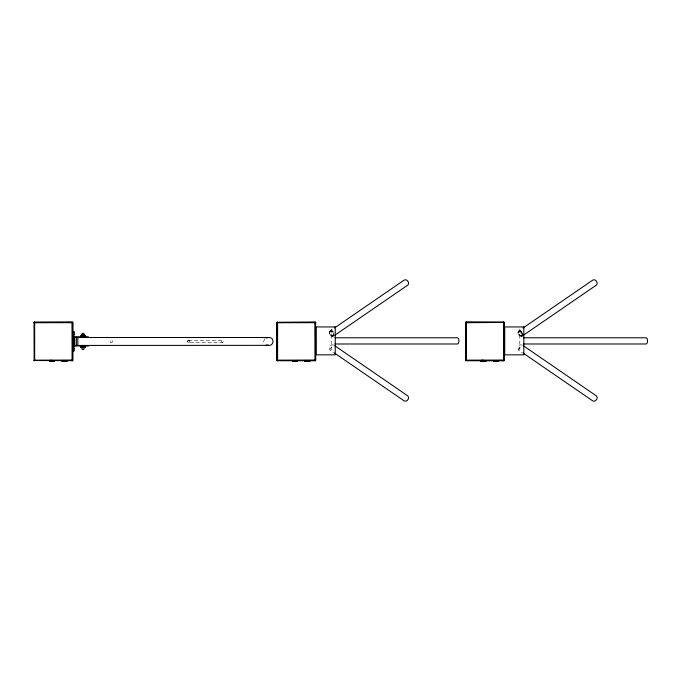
<?xml version="1.0" encoding="UTF-8"?>
<svg xmlns="http://www.w3.org/2000/svg" width="681" height="681" viewBox="0 0 681 681"><rect width="100%" height="100%" fill="white"/><g stroke="black" fill="none" stroke-linecap="round" stroke-linejoin="round"><path stroke-width="0.51" stroke-dasharray="3.4 2.55" d="M330.898 331.502C331.255 328.106 335.988 335.222 330.898 331.502L330.081 331.8C328.872 332.515 329.493 333.392 330.311 334.899L331.553 335.878L331.57 333.716M519.714 330.617C518.488 333.401 525.885 332.49 519.714 330.617C516.913 331 518.845 336.474 517.994 332.268L518.667 330.992L522.148 328.6M519.833 335.631C526.796 336.652 517.024 337.282 520.165 333.716M330.081 331.8L330.081 330.992L333.562 328.6M331.902 331.8L332.396 330.992M520.488 331.8L520.982 330.992M329.425 332.354L330.081 330.992M329.476 332.447L330.872 331.06L332.047 331.409L333.792 333.656M329.553 332.532L330.872 331.358L332.898 332.532L333.511 333.707L333.162 335.742L331.238 335.631M332.243 335.929L333.06 335.631L333.647 333.69L331.979 331.545L330.864 331.213M333.06 335.631L333.894 334.95M334.039 334.95L333.528 335.937L332.294 336.056M518.062 332.447L519.501 330.923L521.816 332.268L522.633 334.95L522.123 335.937L520.829 335.929M518.147 332.532L519.458 331.358L520.522 331.673M521.646 335.631L522.072 334.822L522.633 334.95M521.867 335.827L522.336 334.924L521.586 332.447L519.45 331.213L518.53 331.545M522.77 334.933L522.123 335.937M522.361 335.929L522.897 334.899M331.383 335.946L330.396 334.848M330.081 349.2L331.57 347.284M518.675 349.2L520.165 347.284M518.854 334.882C522.37 338.559 514.615 329.715 519.909 335.937M264.79 338.883L263.632 341.428L264.79 343.973M521.323 336.303L519.824 335.742M189.122 340.628L188.952 340.551A1.447 1.447 0 0 0 188.16 340.474L187.232 341.428L188.16 342.373A1.447 1.447 0 0 0 188.986 342.296C191.548 339.359 184.398 341.07 188.382 342.407L222.474 342.407M329.996 331.068L331.119 330.617M329.945 331.162L332.209 331.162L333.349 332.175M329.91 331.281L332.124 331.281L333.23 332.268M332.362 336.159L333.273 335.827L333.477 334.822M333.869 335.878L332.439 336.244M518.53 331.162L519.552 330.796C522.182 331.298 522.599 333.256 522.199 334.882L520.88 336.056M518.675 331.8L519.492 331.502M520.948 336.159L521.995 335.895L522.378 333.656L520.633 331.409L519.467 331.06M188.382 342.407L189.046 342.262A0.97 0.97 0 0 0 189.097 340.534M188.39 340.44L222.474 340.44M518.164 333.69L518.054 332.098M519.629 330.694L520.897 331.068L522.778 333.494M331.034 330.694L333.46 332.098M331.23 335.742L332.83 336.252L331.272 335.895M333.775 345.071C328.319 343.36 328.012 351.932 333.562 352.4M522.463 345.122C516.879 343.19 516.59 351.958 522.148 352.4M329.527 333.656L329.459 332.098M521.484 332.532L522.097 333.707M329.527 333.554L330.251 334.933M519.799 329.017L519.799 352.784M331.204 329.017L331.204 352.784M110.756 342.407A1.132 1.132 0 0 0 112.45 341.428A1.132 1.132 0 0 0 110.756 340.449A1.132 1.132 0 0 0 110.756 342.407M221.768 340.9A1.047 0.817 90 0 0 222.474 342.475A1.047 0.817 90 0 0 223.181 340.9A1.047 0.817 90 0 0 221.768 340.9"/><path stroke-width="1.02" d="M49.602 360.607L49.747 361.33L49.747 360.607M62.184 360.607L62.329 361.33L62.329 360.607M292.524 360.607L292.668 361.33L292.668 360.607M305.105 360.607L305.25 361.33L305.25 360.607M481.118 360.607L481.263 361.33L481.263 360.607M493.699 360.607L493.844 361.33L493.844 360.607M49.458 360.777C50.752 359.108 55.578 362.105 54.08 360.607M66.806 360.607C67.887 362.794 61.477 359.508 62.329 361.33C60.677 358.972 68.713 362.113 66.661 360.607M292.421 360.607L292.668 361.33L292.379 360.607L297.291 360.607L297.001 361.33L297.001 360.607M297.146 360.607L297.001 361.33L297.256 360.607M309.736 360.607C310.791 362.803 304.492 359.474 305.25 361.33C303.624 358.972 311.643 362.113 309.591 360.607M485.596 360.607C487.417 361.798 479.918 362.045 481.007 360.607M485.74 360.607C486.634 362.42 482.752 358.7 480.931 360.777M493.597 360.607L493.844 361.33L493.555 360.607L498.466 360.607L498.177 361.33L498.177 360.607M498.424 360.607L498.177 361.33L498.322 360.607M34.135 360.198L34.135 322.385L72.169 322.079L72.79 322.692L72.705 360.504L72.169 360.819L72.169 322.079M34.135 322.692L34.671 322.692L34.356 322.156M49.458 360.607L49.747 361.33L49.407 360.998L54.412 360.998L54.08 361.33L54.225 360.607M277.601 322.079L277.601 360.819L276.98 360.198L277.065 322.385L315.635 322.385L315.72 360.198L315.099 360.819L315.099 322.079M466.187 322.079L465.881 360.734L465.566 322.692L466.187 322.079L504.229 322.385L504.306 360.198L503.693 360.819L466.187 360.734M465.719 322.428L465.719 360.47M34.356 360.734L34.671 360.198L34.135 360.504L72.441 360.666M277.286 360.734L277.601 360.198L277.329 360.666M465.881 360.734L466.187 360.198L465.651 360.504M504 322.156L503.693 322.692L504.229 322.385M81.856 333.733L82.997 333.196L84.146 333.733M84.146 349.115L82.997 349.651L81.856 349.115M315.371 360.666L315.099 360.198L315.414 360.734M81.482 335.384L84.75 335.29M81.218 347.591L84.929 347.387M334.431 328.004L404.114 280.138C406.327 278.699 408.889 281.517 408.583 283.747L407.91 285.024L334.746 335.282M523.025 328.004L592.7 280.138C594.922 278.699 597.484 281.517 597.169 283.747L596.496 285.024L523.331 335.282M83.159 335.461L82.997 335.546A2.383 2.162 -90 0 0 81.073 335.461L81.218 335.256M265.939 338.082L268.076 337.521M465.923 322.232L503.957 322.232M267.939 345.327C274.307 346.578 274.852 336.712 268.314 337.504M267.939 337.521L268.45 337.504L77.847 337.504L77.847 345.327M34.671 322.156L72.705 322.385L72.705 360.198M34.05 322.692L72.79 322.692M276.98 322.692L315.72 322.692M465.566 322.692L504.153 322.428M73.242 332.609L73.965 332.609M73.982 333.511L73.982 334.643M81.677 334.856L84.325 334.856M73.965 336.823L88.419 336.823M88.419 337.41L74.689 337.41L74.689 345.437L268.45 345.344L266.262 344.918M73.242 337.504L73.965 337.504M335.052 337.785L457.692 337.785C459.411 338.576 459.411 343.181 457.692 343.982L335.052 343.982M523.646 337.785L646.278 337.785C647.997 338.576 647.997 343.181 646.278 343.982L523.646 343.982M73.242 345.344L73.965 345.344M73.965 346.025L88.419 346.025M81.677 347.991L84.325 347.991M73.982 348.212L73.982 349.336M73.242 350.238L73.965 350.238M72.79 360.198L34.05 360.198L34.399 360.666M276.98 360.198L315.72 360.198M465.566 360.198L504.306 360.198M277.601 360.734L315.099 360.734M292.336 360.998L297.342 360.998M493.512 360.998L498.509 360.998M49.458 361.16L54.369 361.16M62.039 361.16L66.951 361.16M292.379 361.16L297.291 361.16M304.969 361.16L309.881 361.16M480.973 361.16L485.885 361.16M493.555 361.16L498.466 361.16M49.577 361.288L54.242 361.288M62.158 361.288L66.823 361.288M292.507 361.288L297.171 361.288M305.088 361.288L309.753 361.288M481.092 361.288L485.766 361.288M493.674 361.288L498.347 361.288M84.563 335.41L84.929 335.461M81.439 347.438L81.073 347.387A2.401 2.171 90 0 0 81.414 347.523M465.651 322.385L466.187 322.692L465.881 322.156M504.229 360.504L503.693 360.198L504 360.734M72.705 360.504L72.169 360.198L72.484 360.734M523.331 345.718L596.496 395.976C598.608 398.147 595.364 402.599 592.7 400.862L523.025 352.996M334.746 345.718L407.91 395.976C410.013 398.164 406.787 402.573 404.114 400.862L334.431 352.996M315.635 322.692L315.099 322.692L315.414 322.156L277.065 322.385L277.133 360.47M503.693 322.079L503.693 360.819M85.091 335.256L85.091 336.823M85.091 346.025L85.091 347.591M84.01 336.823L84.01 337.41M84.01 345.437L84.01 346.025M82.997 335.41L82.997 336.823M82.997 346.025L82.997 347.438M80.911 335.256L80.911 336.823M80.911 346.025L80.911 347.591M76.374 337.325L76.374 345.429M34.671 322.079L34.671 360.819M83.15 335.469A2.401 2.171 -90 0 1 85.091 335.546M81.073 347.387A2.383 2.162 -90 0 0 82.997 347.301L83.159 347.387A2.383 2.162 90 0 0 85.091 347.301M34.399 322.539L34.518 360.47L72.441 360.351L72.331 322.428L34.399 322.539M277.329 322.539L277.439 360.47L315.371 360.351L315.252 322.428L277.329 322.539M465.923 322.539L466.034 360.47L503.957 360.351L503.846 322.428L465.923 322.539M335.239 326.948L316.12 326.948L316.12 354.844L335.239 354.844L335.239 326.948M523.825 326.948L504.715 326.948L504.715 354.844L523.825 354.844L523.825 326.948M73.965 331.63L73.242 331.63L73.242 351.209L73.965 351.217L73.965 331.638"/></g></svg>
